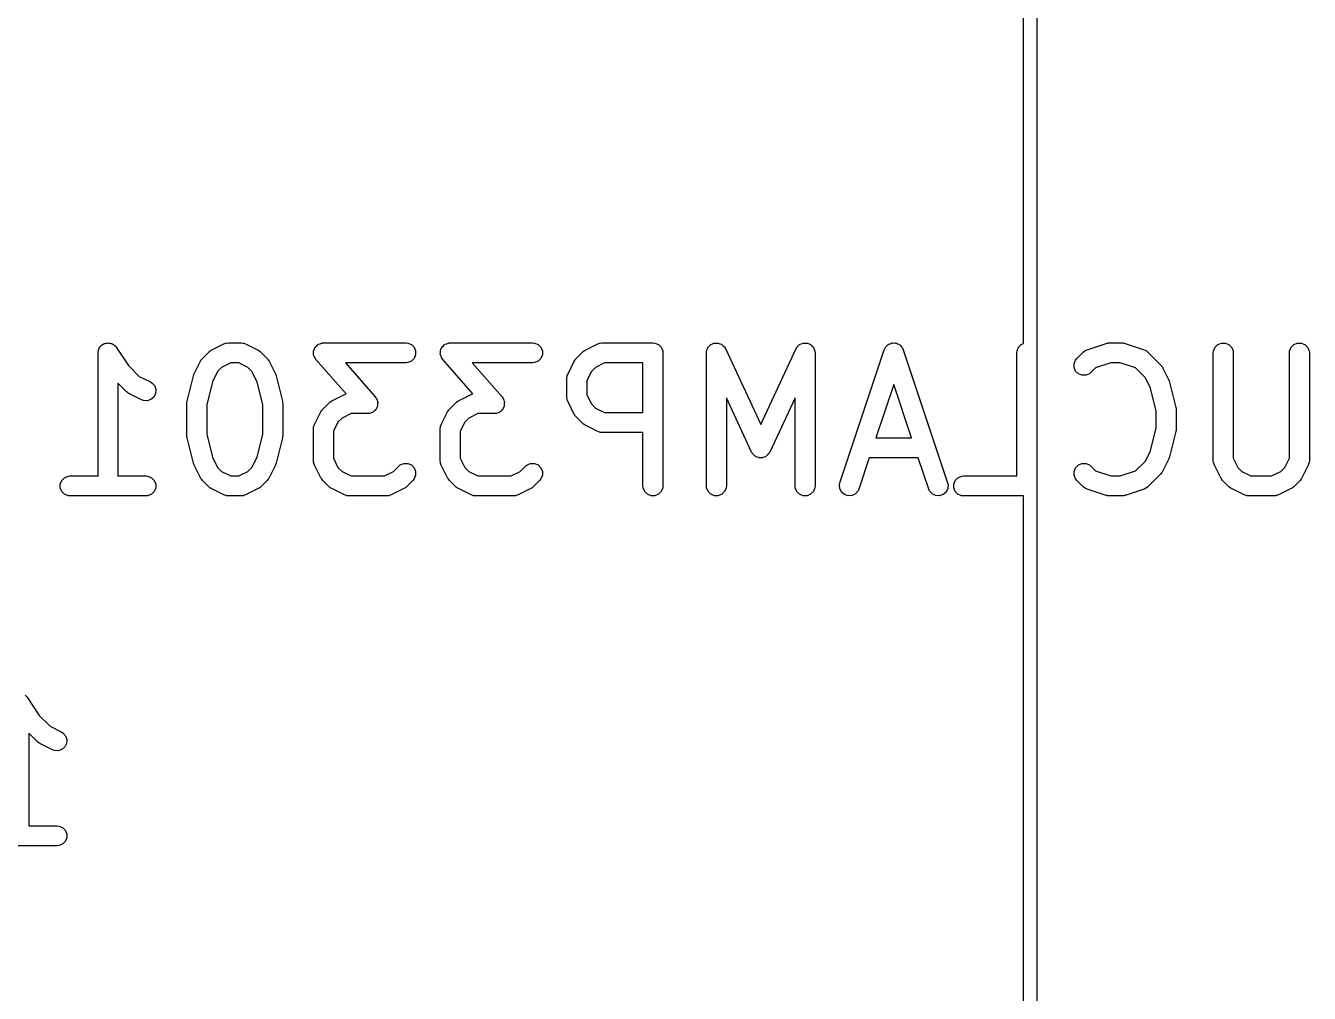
# Model space of a CAD drawing. Header units: inches. Extents: x -1.72 to 1.71, y -2.13 to 2.13.
# Drawn here: x -0.5255 to -0.1458, y 1.4302 to 1.7164 of the extents above; entities that cross this region are included whole.
import ezdxf

# ---------------------------------------------------------------- set-up
doc = ezdxf.new("R2010")
doc.units = ezdxf.units.IN
doc.header["$MEASUREMENT"] = 0
doc.layers.add('BLACK', color=250, linetype='CONTINUOUS')

msp = doc.modelspace()

# ---------------------------------------------------------------- linework, layer by layer
at = {"layer": 'BLACK', "linetype": 'CONTINUOUS'}
for p, q in [((-0.23031, 1.62238), (-0.23031, 1.99016)), ((-0.22638, 1.99213), (-0.22638, 1.61974)), ((-0.50341, 1.6215), (-0.50325, 1.62174)), ((-0.50325, 1.62174), (-0.50301, 1.6219)), ((-0.50301, 1.6219), (-0.5028, 1.62211)), ((-0.5028, 1.62211), (-0.50253, 1.62222)), ((-0.50253, 1.62222), (-0.50229, 1.62238)), ((-0.50229, 1.62238), (-0.50201, 1.62244)), ((-0.50201, 1.62244), (-0.50174, 1.62255)), ((-0.50174, 1.62255), (-0.50145, 1.62255)), ((-0.50145, 1.62255), (-0.50116, 1.62261)), ((-0.50116, 1.62261), (-0.50088, 1.62255)), ((-0.50088, 1.62255), (-0.50059, 1.62255)), ((-0.50059, 1.62255), (-0.50032, 1.62244)), ((-0.50032, 1.62244), (-0.50003, 1.62238)), ((-0.50003, 1.62238), (-0.49979, 1.62222)), ((-0.49979, 1.62222), (-0.49952, 1.62211)), ((-0.49952, 1.62211), (-0.49932, 1.6219)), ((-0.49932, 1.6219), (-0.49907, 1.62174)), ((-0.49907, 1.62174), (-0.49871, 1.6213)), ((-0.47061, 1.62042), (-0.46686, 1.62229)), ((-0.46686, 1.62229), (-0.46632, 1.6225)), ((-0.46632, 1.6225), (-0.46622, 1.62251)), ((-0.46622, 1.62251), (-0.46612, 1.62255)), ((-0.46612, 1.62255), (-0.46554, 1.62261)), ((-0.46554, 1.62261), (-0.46179, 1.62261)), ((-0.46179, 1.62261), (-0.46122, 1.62255)), ((-0.46122, 1.62255), (-0.46112, 1.62251)), ((-0.46112, 1.62251), (-0.46101, 1.6225)), ((-0.46101, 1.6225), (-0.46047, 1.62229)), ((-0.46047, 1.62229), (-0.45672, 1.62042)), ((-0.43976, 1.62145), (-0.4394, 1.62177)), ((-0.4394, 1.62177), (-0.43906, 1.62211)), ((-0.43906, 1.62211), (-0.43897, 1.62215)), ((-0.43897, 1.62215), (-0.43889, 1.62221)), ((-0.43889, 1.62221), (-0.43844, 1.62237)), ((-0.43844, 1.62237), (-0.438, 1.62255)), ((-0.438, 1.62255), (-0.43786, 1.62256)), ((-0.43786, 1.62256), (-0.4378, 1.62258)), ((-0.4378, 1.62258), (-0.43773, 1.62258)), ((-0.43773, 1.62258), (-0.43742, 1.62261)), ((-0.43742, 1.62261), (-0.41305, 1.62261)), ((-0.41305, 1.62261), (-0.41247, 1.62255)), ((-0.41247, 1.62255), (-0.41141, 1.62211)), ((-0.41141, 1.62211), (-0.41059, 1.62129)), ((-0.40227, 1.62145), (-0.4019, 1.62177)), ((-0.4019, 1.62177), (-0.40157, 1.62211)), ((-0.40157, 1.62211), (-0.40147, 1.62215)), ((-0.40147, 1.62215), (-0.4014, 1.62221)), ((-0.4014, 1.62221), (-0.40094, 1.62237)), ((-0.40094, 1.62237), (-0.4005, 1.62255)), ((-0.4005, 1.62255), (-0.40036, 1.62256)), ((-0.40036, 1.62256), (-0.40031, 1.62258)), ((-0.40031, 1.62258), (-0.40023, 1.62258)), ((-0.40023, 1.62258), (-0.39993, 1.62261)), ((-0.39993, 1.62261), (-0.37555, 1.62261)), ((-0.37555, 1.62261), (-0.37498, 1.62255)), ((-0.37498, 1.62255), (-0.37391, 1.62211)), ((-0.37391, 1.62211), (-0.3731, 1.62129)), ((-0.36, 1.62042), (-0.35625, 1.62229)), ((-0.35625, 1.62229), (-0.35571, 1.6225)), ((-0.35571, 1.6225), (-0.35561, 1.62251)), ((-0.35561, 1.62251), (-0.35551, 1.62255)), ((-0.35551, 1.62255), (-0.35493, 1.62261)), ((-0.35493, 1.62261), (-0.33993, 1.62261)), ((-0.33993, 1.62261), (-0.33936, 1.62255)), ((-0.33936, 1.62255), (-0.33829, 1.62211)), ((-0.33829, 1.62211), (-0.33748, 1.62129)), ((-0.32364, 1.62129), (-0.32328, 1.62166)), ((-0.32328, 1.62166), (-0.32293, 1.62203)), ((-0.32293, 1.62203), (-0.32287, 1.62206)), ((-0.32287, 1.62206), (-0.32283, 1.62211)), ((-0.32283, 1.62211), (-0.32235, 1.6223)), ((-0.32235, 1.6223), (-0.32189, 1.62252)), ((-0.32189, 1.62252), (-0.32182, 1.62252)), ((-0.32182, 1.62252), (-0.32176, 1.62255)), ((-0.32176, 1.62255), (-0.32125, 1.62255)), ((-0.32125, 1.62255), (-0.32074, 1.62257)), ((-0.32074, 1.62257), (-0.32068, 1.62255)), ((-0.32068, 1.62255), (-0.32061, 1.62255)), ((-0.32061, 1.62255), (-0.32014, 1.62235)), ((-0.32014, 1.62235), (-0.31965, 1.62218)), ((-0.31965, 1.62218), (-0.31961, 1.62213)), ((-0.31961, 1.62213), (-0.31954, 1.62211)), ((-0.31954, 1.62211), (-0.31918, 1.62175)), ((-0.31918, 1.62175), (-0.3188, 1.6214)), ((-0.29732, 1.6214), (-0.29694, 1.62175)), ((-0.29694, 1.62175), (-0.29658, 1.62211)), ((-0.29658, 1.62211), (-0.29652, 1.62213)), ((-0.29652, 1.62213), (-0.29647, 1.62218)), ((-0.29647, 1.62218), (-0.29599, 1.62235)), ((-0.29599, 1.62235), (-0.29551, 1.62255)), ((-0.29551, 1.62255), (-0.29545, 1.62255)), ((-0.29545, 1.62255), (-0.29539, 1.62257)), ((-0.29539, 1.62257), (-0.29487, 1.62255)), ((-0.29487, 1.62255), (-0.29436, 1.62255)), ((-0.29436, 1.62255), (-0.2943, 1.62252)), ((-0.2943, 1.62252), (-0.29424, 1.62252)), ((-0.29424, 1.62252), (-0.29377, 1.6223)), ((-0.29377, 1.6223), (-0.2933, 1.62211)), ((-0.2933, 1.62211), (-0.29325, 1.62206)), ((-0.29325, 1.62206), (-0.29319, 1.62203)), ((-0.29319, 1.62203), (-0.29285, 1.62166)), ((-0.29285, 1.62166), (-0.29248, 1.62129)), ((-0.27102, 1.62146), (-0.27074, 1.62171)), ((-0.27074, 1.62171), (-0.2705, 1.62199)), ((-0.2705, 1.62199), (-0.27031, 1.62208)), ((-0.27031, 1.62208), (-0.27015, 1.62222)), ((-0.27015, 1.62222), (-0.2698, 1.62234)), ((-0.2698, 1.62234), (-0.26947, 1.6225)), ((-0.26947, 1.6225), (-0.26926, 1.62252)), ((-0.26926, 1.62252), (-0.26906, 1.62258)), ((-0.26906, 1.62258), (-0.26869, 1.62256)), ((-0.26869, 1.62256), (-0.26832, 1.62258)), ((-0.26832, 1.62258), (-0.26812, 1.62252)), ((-0.26812, 1.62252), (-0.26791, 1.6225)), ((-0.26791, 1.6225), (-0.26758, 1.62234)), ((-0.26758, 1.62234), (-0.26723, 1.62222)), ((-0.26723, 1.62222), (-0.26707, 1.62208)), ((-0.26707, 1.62208), (-0.26688, 1.62199)), ((-0.26688, 1.62199), (-0.26664, 1.62171)), ((-0.26664, 1.62171), (-0.26636, 1.62146)), ((-0.23178, 1.62129), (-0.23096, 1.62211)), ((-0.23096, 1.62211), (-0.23031, 1.62238)), ((-0.21151, 1.62058), (-0.20588, 1.62245)), ((-0.20588, 1.62245), (-0.2056, 1.62252)), ((-0.2056, 1.62252), (-0.20553, 1.62255)), ((-0.20553, 1.62255), (-0.20542, 1.62256)), ((-0.20542, 1.62256), (-0.20532, 1.62258)), ((-0.20532, 1.62258), (-0.20524, 1.62258)), ((-0.20524, 1.62258), (-0.20495, 1.62261)), ((-0.20495, 1.62261), (-0.2012, 1.62261)), ((-0.2012, 1.62261), (-0.20091, 1.62258)), ((-0.20091, 1.62258), (-0.20083, 1.62258)), ((-0.20083, 1.62258), (-0.20073, 1.62256)), ((-0.20073, 1.62256), (-0.20062, 1.62255)), ((-0.20062, 1.62255), (-0.20055, 1.62252)), ((-0.20055, 1.62252), (-0.20027, 1.62245)), ((-0.20027, 1.62245), (-0.19464, 1.62058)), ((-0.17366, 1.62129), (-0.17284, 1.62211)), ((-0.17284, 1.62211), (-0.17178, 1.62255)), ((-0.17178, 1.62255), (-0.17063, 1.62255)), ((-0.17063, 1.62255), (-0.16956, 1.62211)), ((-0.16956, 1.62211), (-0.16875, 1.62129)), ((-0.15116, 1.62129), (-0.15035, 1.62211)), ((-0.15035, 1.62211), (-0.14928, 1.62255)), ((-0.14928, 1.62255), (-0.14813, 1.62255)), ((-0.14813, 1.62255), (-0.14707, 1.62211)), ((-0.14707, 1.62211), (-0.14625, 1.62129)), ((-0.50412, 1.61965), (-0.50412, 1.61966)), ((-0.50412, 1.61966), (-0.50411, 1.61966)), ((-0.50412, 1.58324), (-0.50412, 1.61965)), ((-0.50412, 1.61965), (-0.50412, 1.61965)), ((-0.50411, 1.61966), (-0.50406, 1.62023)), ((-0.50406, 1.62023), (-0.50395, 1.6205)), ((-0.50395, 1.6205), (-0.50389, 1.62079)), ((-0.50389, 1.62079), (-0.50373, 1.62103)), ((-0.50373, 1.62103), (-0.50362, 1.62129)), ((-0.50362, 1.62129), (-0.50341, 1.6215)), ((-0.49871, 1.6213), (-0.49871, 1.62129)), ((-0.49871, 1.62129), (-0.49871, 1.62129)), ((-0.49871, 1.62129), (-0.49871, 1.62129)), ((-0.49871, 1.62129), (-0.49512, 1.61591)), ((-0.47344, 1.61776), (-0.47325, 1.61799)), ((-0.47325, 1.61799), (-0.47138, 1.61987)), ((-0.47138, 1.61987), (-0.47115, 1.62005)), ((-0.47115, 1.62005), (-0.4711, 1.62011)), ((-0.4711, 1.62011), (-0.47101, 1.62017)), ((-0.47101, 1.62017), (-0.47093, 1.62023)), ((-0.47093, 1.62023), (-0.47086, 1.62026)), ((-0.47086, 1.62026), (-0.47061, 1.62042)), ((-0.45672, 1.62042), (-0.45647, 1.62026)), ((-0.45647, 1.62026), (-0.4564, 1.62023)), ((-0.4564, 1.62023), (-0.45632, 1.62017)), ((-0.45632, 1.62017), (-0.45623, 1.62011)), ((-0.45623, 1.62011), (-0.45618, 1.62005)), ((-0.45618, 1.62005), (-0.45596, 1.61987)), ((-0.45596, 1.61987), (-0.45408, 1.61799)), ((-0.45408, 1.61799), (-0.45389, 1.61776)), ((-0.44035, 1.61927), (-0.44032, 1.61975)), ((-0.44032, 1.61918), (-0.44035, 1.61927)), ((-0.44032, 1.62023), (-0.44028, 1.62032)), ((-0.44032, 1.61975), (-0.44032, 1.62023)), ((-0.44032, 1.61908), (-0.44032, 1.61918)), ((-0.44013, 1.61863), (-0.44032, 1.61908)), ((-0.44028, 1.62032), (-0.44027, 1.62042)), ((-0.44027, 1.62042), (-0.44006, 1.62085)), ((-0.43998, 1.61818), (-0.44013, 1.61863)), ((-0.44006, 1.62085), (-0.43988, 1.62129)), ((-0.4399, 1.61806), (-0.43998, 1.61818)), ((-0.43988, 1.61801), (-0.4399, 1.61806)), ((-0.43988, 1.62129), (-0.43981, 1.62136)), ((-0.43982, 1.61796), (-0.43988, 1.61801)), ((-0.43964, 1.61771), (-0.43982, 1.61796)), ((-0.43981, 1.62136), (-0.43976, 1.62145)), ((-0.41059, 1.61801), (-0.41141, 1.6172)), ((-0.41059, 1.62129), (-0.41015, 1.62023)), ((-0.41015, 1.61908), (-0.41059, 1.61801)), ((-0.41015, 1.62023), (-0.41015, 1.61908)), ((-0.40285, 1.61927), (-0.40282, 1.61975)), ((-0.40282, 1.61918), (-0.40285, 1.61927)), ((-0.40282, 1.62023), (-0.40278, 1.62032)), ((-0.40282, 1.61975), (-0.40282, 1.62023)), ((-0.40282, 1.61908), (-0.40282, 1.61918)), ((-0.40264, 1.61863), (-0.40282, 1.61908)), ((-0.40278, 1.62042), (-0.40256, 1.62085)), ((-0.40278, 1.62032), (-0.40278, 1.62042)), ((-0.40248, 1.61818), (-0.40264, 1.61863)), ((-0.40256, 1.62085), (-0.40238, 1.62129)), ((-0.4024, 1.61806), (-0.40248, 1.61818)), ((-0.40238, 1.61801), (-0.4024, 1.61806)), ((-0.40238, 1.62129), (-0.40231, 1.62136)), ((-0.40233, 1.61796), (-0.40238, 1.61801)), ((-0.40215, 1.61771), (-0.40233, 1.61796)), ((-0.40231, 1.62136), (-0.40227, 1.62145)), ((-0.3731, 1.61801), (-0.37391, 1.6172)), ((-0.3731, 1.62129), (-0.37266, 1.62023)), ((-0.37266, 1.61908), (-0.3731, 1.61801)), ((-0.37266, 1.62023), (-0.37266, 1.61908)), ((-0.36283, 1.61776), (-0.36264, 1.61799)), ((-0.36264, 1.61799), (-0.36077, 1.61987)), ((-0.36077, 1.61987), (-0.36054, 1.62005)), ((-0.36054, 1.62005), (-0.36049, 1.62011)), ((-0.36049, 1.62011), (-0.3604, 1.62017)), ((-0.3604, 1.62017), (-0.36032, 1.62023)), ((-0.36032, 1.62023), (-0.36025, 1.62026)), ((-0.36025, 1.62026), (-0.36, 1.62042)), ((-0.33748, 1.62129), (-0.33704, 1.62023)), ((-0.33704, 1.62023), (-0.33698, 1.61965)), ((-0.33698, 1.61965), (-0.33698, 1.58028)), ((-0.32414, 1.61965), (-0.3241, 1.62003)), ((-0.32414, 1.58028), (-0.32414, 1.61965)), ((-0.3241, 1.6201), (-0.32409, 1.62014)), ((-0.3241, 1.62003), (-0.3241, 1.6201)), ((-0.32409, 1.62014), (-0.32408, 1.62023)), ((-0.32408, 1.62023), (-0.32389, 1.6207)), ((-0.32389, 1.6207), (-0.32371, 1.62118)), ((-0.32371, 1.62118), (-0.32367, 1.62123)), ((-0.32367, 1.62123), (-0.32364, 1.62129)), ((-0.3188, 1.6214), (-0.31876, 1.62132)), ((-0.31876, 1.62132), (-0.31873, 1.62129)), ((-0.31873, 1.62129), (-0.3187, 1.62123)), ((-0.3187, 1.62123), (-0.31851, 1.6209)), ((-0.31851, 1.6209), (-0.30806, 1.59851)), ((-0.30806, 1.59851), (-0.29761, 1.6209)), ((-0.29761, 1.6209), (-0.29742, 1.62123)), ((-0.29742, 1.62123), (-0.29739, 1.62129)), ((-0.29739, 1.62129), (-0.29737, 1.62132)), ((-0.29737, 1.62132), (-0.29732, 1.6214)), ((-0.29248, 1.62129), (-0.29246, 1.62123)), ((-0.29246, 1.62123), (-0.29241, 1.62118)), ((-0.29241, 1.62118), (-0.29224, 1.6207)), ((-0.29224, 1.6207), (-0.29204, 1.62023)), ((-0.29204, 1.62023), (-0.29203, 1.62014)), ((-0.29203, 1.62014), (-0.29202, 1.6201)), ((-0.29202, 1.6201), (-0.29202, 1.62003)), ((-0.29202, 1.62003), (-0.29199, 1.61965)), ((-0.29199, 1.61965), (-0.29199, 1.58028)), ((-0.28462, 1.58122), (-0.27149, 1.62059)), ((-0.27149, 1.62059), (-0.27126, 1.62112)), ((-0.27126, 1.62112), (-0.27112, 1.62127)), ((-0.27112, 1.62127), (-0.27102, 1.62146)), ((-0.26636, 1.62146), (-0.26626, 1.62127)), ((-0.26626, 1.62127), (-0.26613, 1.62112)), ((-0.26613, 1.62112), (-0.26589, 1.62059)), ((-0.26589, 1.62059), (-0.25277, 1.58122)), ((-0.23227, 1.61965), (-0.23222, 1.62023)), ((-0.23227, 1.58324), (-0.23227, 1.61965)), ((-0.23222, 1.62023), (-0.23178, 1.62129)), ((-0.22638, 1.61974), (-0.22637, 1.61965)), ((-0.22637, 1.61965), (-0.22637, 1.58028)), ((-0.2149, 1.61754), (-0.21454, 1.61799)), ((-0.21454, 1.61799), (-0.21266, 1.61987)), ((-0.21266, 1.61987), (-0.21221, 1.62023)), ((-0.21221, 1.62023), (-0.21212, 1.62027)), ((-0.21212, 1.62027), (-0.21204, 1.62034)), ((-0.21204, 1.62034), (-0.21151, 1.62058)), ((-0.19464, 1.62058), (-0.19411, 1.62034)), ((-0.19411, 1.62034), (-0.19403, 1.62027)), ((-0.19403, 1.62027), (-0.19394, 1.62023)), ((-0.19394, 1.62023), (-0.19349, 1.61987)), ((-0.19349, 1.61987), (-0.18974, 1.61612)), ((-0.17416, 1.61965), (-0.1741, 1.62023)), ((-0.17416, 1.58778), (-0.17416, 1.61965)), ((-0.1741, 1.62023), (-0.17366, 1.62129)), ((-0.16875, 1.62129), (-0.16831, 1.62023)), ((-0.16831, 1.62023), (-0.16825, 1.61965)), ((-0.16825, 1.61965), (-0.16825, 1.58848)), ((-0.15166, 1.61965), (-0.1516, 1.62023)), ((-0.15166, 1.58848), (-0.15166, 1.61965)), ((-0.1516, 1.62023), (-0.15116, 1.62129)), ((-0.14625, 1.62129), (-0.14581, 1.62023)), ((-0.14581, 1.62023), (-0.14575, 1.61965)), ((-0.14575, 1.61965), (-0.14575, 1.58778)), ((-0.49512, 1.61591), (-0.49191, 1.61271)), ((-0.47568, 1.61347), (-0.47381, 1.61722)), ((-0.47381, 1.61722), (-0.47365, 1.61747)), ((-0.47365, 1.61747), (-0.47362, 1.61754)), ((-0.47362, 1.61754), (-0.47356, 1.61762)), ((-0.47356, 1.61762), (-0.4735, 1.61771)), ((-0.4735, 1.61771), (-0.47344, 1.61776)), ((-0.46874, 1.61415), (-0.47026, 1.61112)), ((-0.46754, 1.61535), (-0.46874, 1.61415)), ((-0.46485, 1.6167), (-0.46754, 1.61535)), ((-0.46249, 1.6167), (-0.46485, 1.6167)), ((-0.45979, 1.61535), (-0.46249, 1.6167)), ((-0.4586, 1.61415), (-0.45979, 1.61535)), ((-0.45708, 1.61112), (-0.4586, 1.61415)), ((-0.45389, 1.61776), (-0.45384, 1.61771)), ((-0.45384, 1.61771), (-0.45378, 1.61762)), ((-0.45378, 1.61762), (-0.45371, 1.61754)), ((-0.45371, 1.61754), (-0.45368, 1.61747)), ((-0.45368, 1.61747), (-0.45353, 1.61722)), ((-0.45353, 1.61722), (-0.45165, 1.61347)), ((-0.43071, 1.6075), (-0.43964, 1.61771)), ((-0.41305, 1.6167), (-0.43091, 1.6167)), ((-0.43091, 1.6167), (-0.42208, 1.6066)), ((-0.41247, 1.61676), (-0.41305, 1.6167)), ((-0.41141, 1.6172), (-0.41247, 1.61676)), ((-0.39321, 1.6075), (-0.40215, 1.61771)), ((-0.37555, 1.6167), (-0.39342, 1.6167)), ((-0.39342, 1.6167), (-0.38458, 1.6066)), ((-0.37498, 1.61676), (-0.37555, 1.6167)), ((-0.37391, 1.6172), (-0.37498, 1.61676)), ((-0.36507, 1.61347), (-0.3632, 1.61722)), ((-0.3632, 1.61722), (-0.36304, 1.61747)), ((-0.36304, 1.61747), (-0.36301, 1.61754)), ((-0.36301, 1.61754), (-0.36294, 1.61762)), ((-0.36294, 1.61762), (-0.36289, 1.61771)), ((-0.36289, 1.61771), (-0.36283, 1.61776)), ((-0.35813, 1.61415), (-0.35948, 1.61146)), ((-0.35693, 1.61535), (-0.35813, 1.61415)), ((-0.35423, 1.6167), (-0.35693, 1.61535)), ((-0.34289, 1.6167), (-0.35423, 1.6167)), ((-0.34289, 1.60198), (-0.34289, 1.6167)), ((-0.21534, 1.61648), (-0.2149, 1.61754)), ((-0.21534, 1.61533), (-0.21534, 1.61648)), ((-0.2149, 1.61426), (-0.21534, 1.61533)), ((-0.21409, 1.61345), (-0.2149, 1.61426)), ((-0.20898, 1.6152), (-0.21036, 1.61382)), ((-0.20447, 1.6167), (-0.20898, 1.6152)), ((-0.20168, 1.6167), (-0.20447, 1.6167)), ((-0.19717, 1.6152), (-0.20168, 1.6167)), ((-0.19425, 1.61228), (-0.19717, 1.6152)), ((-0.18974, 1.61612), (-0.18955, 1.61589)), ((-0.18955, 1.61589), (-0.18949, 1.61584)), ((-0.18949, 1.61584), (-0.18944, 1.61575)), ((-0.18944, 1.61575), (-0.18937, 1.61567)), ((-0.18937, 1.61567), (-0.18934, 1.6156)), ((-0.18934, 1.6156), (-0.18919, 1.61535)), ((-0.18919, 1.61535), (-0.18731, 1.6116)), ((-0.49575, 1.60819), (-0.49821, 1.61065)), ((-0.49821, 1.61065), (-0.49821, 1.58324)), ((-0.49191, 1.61271), (-0.48859, 1.61105)), ((-0.48859, 1.61105), (-0.4881, 1.61074)), ((-0.4881, 1.61074), (-0.48735, 1.60987)), ((-0.47778, 1.60537), (-0.47591, 1.61287)), ((-0.47591, 1.61287), (-0.47589, 1.61291)), ((-0.47589, 1.61293), (-0.4758, 1.61317)), ((-0.47589, 1.61291), (-0.47589, 1.61293)), ((-0.4758, 1.61317), (-0.47571, 1.61342)), ((-0.47571, 1.61342), (-0.4757, 1.61343)), ((-0.4757, 1.61343), (-0.47568, 1.61347)), ((-0.47026, 1.61112), (-0.47196, 1.60429)), ((-0.45537, 1.60429), (-0.45708, 1.61112)), ((-0.45165, 1.61347), (-0.45164, 1.61343)), ((-0.45164, 1.61343), (-0.45162, 1.61342)), ((-0.45162, 1.61342), (-0.45154, 1.61317)), ((-0.45154, 1.61317), (-0.45145, 1.61293)), ((-0.45145, 1.61293), (-0.45144, 1.61291)), ((-0.45144, 1.61291), (-0.45143, 1.61287)), ((-0.45143, 1.61287), (-0.44955, 1.60537)), ((-0.36538, 1.61215), (-0.36533, 1.61273)), ((-0.36538, 1.60653), (-0.36538, 1.61215)), ((-0.36533, 1.61273), (-0.36529, 1.61283)), ((-0.36529, 1.61283), (-0.36528, 1.61293)), ((-0.36528, 1.61293), (-0.36507, 1.61347)), ((-0.35948, 1.61146), (-0.35948, 1.60723)), ((-0.26869, 1.61032), (-0.27397, 1.59448)), ((-0.26341, 1.59448), (-0.26869, 1.61032)), ((-0.21302, 1.61301), (-0.21409, 1.61345)), ((-0.21187, 1.61301), (-0.21302, 1.61301)), ((-0.21081, 1.61345), (-0.21187, 1.61301)), ((-0.21036, 1.61382), (-0.21081, 1.61345)), ((-0.19274, 1.60925), (-0.19425, 1.61228)), ((-0.18731, 1.6116), (-0.18729, 1.61156)), ((-0.18729, 1.61156), (-0.18728, 1.61154)), ((-0.18728, 1.61154), (-0.1872, 1.6113)), ((-0.1872, 1.6113), (-0.1871, 1.61106)), ((-0.1871, 1.61106), (-0.1871, 1.61104)), ((-0.1871, 1.61104), (-0.18709, 1.611)), ((-0.18709, 1.611), (-0.18521, 1.6035)), ((-0.49553, 1.60801), (-0.49575, 1.60819)), ((-0.49547, 1.60795), (-0.49553, 1.60801)), ((-0.49539, 1.60789), (-0.49547, 1.60795)), ((-0.4953, 1.60782), (-0.49539, 1.60789)), ((-0.49523, 1.60779), (-0.4953, 1.60782)), ((-0.49498, 1.60764), (-0.49523, 1.60779)), ((-0.49123, 1.60576), (-0.49498, 1.60764)), ((-0.48758, 1.60659), (-0.48845, 1.60584)), ((-0.48707, 1.60762), (-0.48758, 1.60659)), ((-0.48735, 1.60987), (-0.48698, 1.60877)), ((-0.48698, 1.60877), (-0.48707, 1.60762)), ((-0.43499, 1.60542), (-0.43124, 1.6073)), ((-0.43124, 1.6073), (-0.43071, 1.6075)), ((-0.42208, 1.6066), (-0.4219, 1.60635)), ((-0.3975, 1.60542), (-0.39375, 1.6073)), ((-0.39375, 1.6073), (-0.39321, 1.6075)), ((-0.38458, 1.6066), (-0.3844, 1.60635)), ((-0.36533, 1.60595), (-0.36538, 1.60653)), ((-0.35948, 1.60723), (-0.35813, 1.60453)), ((-0.19103, 1.60242), (-0.19274, 1.60925)), ((-0.49069, 1.60556), (-0.49123, 1.60576)), ((-0.48954, 1.60547), (-0.49069, 1.60556)), ((-0.48845, 1.60584), (-0.48954, 1.60547)), ((-0.47787, 1.6048), (-0.47783, 1.60501)), ((-0.47786, 1.60476), (-0.47787, 1.6048)), ((-0.47787, 1.60465), (-0.47786, 1.60476)), ((-0.47787, 1.59528), (-0.47787, 1.60465)), ((-0.47783, 1.60501), (-0.47781, 1.60523)), ((-0.47781, 1.60523), (-0.4778, 1.60527)), ((-0.4778, 1.60527), (-0.47778, 1.60537)), ((-0.47196, 1.60429), (-0.47196, 1.59564)), ((-0.45537, 1.59564), (-0.45537, 1.60429)), ((-0.44955, 1.60537), (-0.44954, 1.60527)), ((-0.44954, 1.60527), (-0.44952, 1.60523)), ((-0.44952, 1.60523), (-0.4495, 1.60501)), ((-0.4495, 1.60501), (-0.44947, 1.6048)), ((-0.44947, 1.6048), (-0.44948, 1.60476)), ((-0.44948, 1.60476), (-0.44947, 1.60465)), ((-0.44947, 1.60465), (-0.44947, 1.59528)), ((-0.438, 1.60255), (-0.43793, 1.60263)), ((-0.43793, 1.60263), (-0.43788, 1.60272)), ((-0.43788, 1.60272), (-0.43782, 1.60277)), ((-0.43782, 1.60277), (-0.43763, 1.60299)), ((-0.43763, 1.60299), (-0.43576, 1.60487)), ((-0.43576, 1.60487), (-0.43553, 1.60505)), ((-0.43553, 1.60505), (-0.43548, 1.60511)), ((-0.43548, 1.60511), (-0.43539, 1.60517)), ((-0.43539, 1.60517), (-0.43531, 1.60524)), ((-0.43531, 1.60524), (-0.43524, 1.60526)), ((-0.43524, 1.60526), (-0.43499, 1.60542)), ((-0.42196, 1.60285), (-0.42232, 1.60254)), ((-0.42191, 1.60294), (-0.42196, 1.60285)), ((-0.42184, 1.60301), (-0.42191, 1.60294)), ((-0.4219, 1.60635), (-0.42184, 1.6063)), ((-0.42184, 1.6063), (-0.42182, 1.60624)), ((-0.42166, 1.60346), (-0.42184, 1.60301)), ((-0.42182, 1.60624), (-0.42174, 1.60613)), ((-0.42174, 1.60613), (-0.42158, 1.60567)), ((-0.42145, 1.60389), (-0.42166, 1.60346)), ((-0.42158, 1.60567), (-0.4214, 1.60523)), ((-0.42144, 1.60399), (-0.42145, 1.60389)), ((-0.4214, 1.60408), (-0.42144, 1.60399)), ((-0.4214, 1.60523), (-0.4214, 1.60513)), ((-0.4214, 1.60513), (-0.42137, 1.60504)), ((-0.42137, 1.60504), (-0.4214, 1.60456)), ((-0.4214, 1.60456), (-0.4214, 1.60408)), ((-0.40051, 1.60255), (-0.40044, 1.60263)), ((-0.40044, 1.60263), (-0.40038, 1.60272)), ((-0.40038, 1.60272), (-0.40032, 1.60277)), ((-0.40032, 1.60277), (-0.40014, 1.60299)), ((-0.40014, 1.60299), (-0.39826, 1.60487)), ((-0.39826, 1.60487), (-0.39804, 1.60505)), ((-0.39804, 1.60505), (-0.39799, 1.60511)), ((-0.39799, 1.60511), (-0.3979, 1.60517)), ((-0.3979, 1.60517), (-0.39782, 1.60524)), ((-0.39782, 1.60524), (-0.39774, 1.60526)), ((-0.39774, 1.60526), (-0.3975, 1.60542)), ((-0.38446, 1.60285), (-0.38482, 1.60254)), ((-0.38442, 1.60294), (-0.38446, 1.60285)), ((-0.38435, 1.60301), (-0.38442, 1.60294)), ((-0.3844, 1.60635), (-0.38435, 1.6063)), ((-0.38435, 1.6063), (-0.38433, 1.60624)), ((-0.38416, 1.60346), (-0.38435, 1.60301)), ((-0.38433, 1.60624), (-0.38424, 1.60613)), ((-0.38424, 1.60613), (-0.38409, 1.60567)), ((-0.38395, 1.60389), (-0.38416, 1.60346)), ((-0.38409, 1.60567), (-0.38391, 1.60523)), ((-0.38394, 1.60399), (-0.38395, 1.60389)), ((-0.38391, 1.60408), (-0.38394, 1.60399)), ((-0.38391, 1.60523), (-0.38391, 1.60513)), ((-0.38391, 1.60513), (-0.38387, 1.60504)), ((-0.38387, 1.60504), (-0.38391, 1.60456)), ((-0.38391, 1.60456), (-0.38391, 1.60408)), ((-0.36529, 1.60586), (-0.36533, 1.60595)), ((-0.36528, 1.60575), (-0.36529, 1.60586)), ((-0.36507, 1.60521), (-0.36528, 1.60575)), ((-0.3632, 1.60146), (-0.36507, 1.60521)), ((-0.35813, 1.60453), (-0.35693, 1.60333)), ((-0.35693, 1.60333), (-0.35423, 1.60198)), ((-0.31074, 1.59028), (-0.31823, 1.60634)), ((-0.31823, 1.60634), (-0.31823, 1.58028)), ((-0.29789, 1.60634), (-0.30539, 1.59028)), ((-0.29789, 1.58028), (-0.29789, 1.60634)), ((-0.18521, 1.6035), (-0.1852, 1.6034)), ((-0.1852, 1.6034), (-0.18518, 1.60336)), ((-0.18518, 1.60336), (-0.18516, 1.60314)), ((-0.18516, 1.60314), (-0.18513, 1.60292)), ((-0.18513, 1.60292), (-0.18513, 1.60288)), ((-0.18513, 1.60288), (-0.18512, 1.60278)), ((-0.18512, 1.60278), (-0.18512, 1.59716)), ((-0.44006, 1.59848), (-0.43819, 1.60223)), ((-0.43819, 1.60223), (-0.43803, 1.60247)), ((-0.43803, 1.60247), (-0.438, 1.60255)), ((-0.43312, 1.59916), (-0.43447, 1.59646)), ((-0.43192, 1.60035), (-0.43312, 1.59916)), ((-0.42922, 1.6017), (-0.43192, 1.60035)), ((-0.4243, 1.6017), (-0.42922, 1.6017)), ((-0.42399, 1.60173), (-0.4243, 1.6017)), ((-0.42392, 1.60173), (-0.42399, 1.60173)), ((-0.42386, 1.60174), (-0.42392, 1.60173)), ((-0.42372, 1.60176), (-0.42386, 1.60174)), ((-0.42328, 1.60194), (-0.42372, 1.60176)), ((-0.42282, 1.6021), (-0.42328, 1.60194)), ((-0.42275, 1.60216), (-0.42282, 1.6021)), ((-0.42266, 1.6022), (-0.42275, 1.60216)), ((-0.42232, 1.60254), (-0.42266, 1.6022)), ((-0.40257, 1.59848), (-0.40069, 1.60223)), ((-0.40069, 1.60223), (-0.40054, 1.60247)), ((-0.40054, 1.60247), (-0.40051, 1.60255)), ((-0.39562, 1.59916), (-0.39697, 1.59646)), ((-0.39443, 1.60035), (-0.39562, 1.59916)), ((-0.39173, 1.6017), (-0.39443, 1.60035)), ((-0.3868, 1.6017), (-0.39173, 1.6017)), ((-0.3865, 1.60173), (-0.3868, 1.6017)), ((-0.38642, 1.60173), (-0.3865, 1.60173)), ((-0.38637, 1.60174), (-0.38642, 1.60173)), ((-0.38623, 1.60176), (-0.38637, 1.60174)), ((-0.38578, 1.60194), (-0.38623, 1.60176)), ((-0.38533, 1.6021), (-0.38578, 1.60194)), ((-0.38525, 1.60216), (-0.38533, 1.6021)), ((-0.38516, 1.6022), (-0.38525, 1.60216)), ((-0.38482, 1.60254), (-0.38516, 1.6022)), ((-0.36304, 1.60121), (-0.3632, 1.60146)), ((-0.36301, 1.60114), (-0.36304, 1.60121)), ((-0.36294, 1.60106), (-0.36301, 1.60114)), ((-0.36289, 1.60097), (-0.36294, 1.60106)), ((-0.36283, 1.60092), (-0.36289, 1.60097)), ((-0.36264, 1.60069), (-0.36283, 1.60092)), ((-0.36077, 1.59882), (-0.36264, 1.60069)), ((-0.36054, 1.59863), (-0.36077, 1.59882)), ((-0.35423, 1.60198), (-0.34289, 1.60198)), ((-0.19103, 1.59752), (-0.19103, 1.60242)), ((-0.47786, 1.59518), (-0.47787, 1.59528)), ((-0.47787, 1.59514), (-0.47786, 1.59518)), ((-0.47783, 1.59492), (-0.47787, 1.59514)), ((-0.47196, 1.59564), (-0.47026, 1.58881)), ((-0.45708, 1.58881), (-0.45537, 1.59564)), ((-0.44947, 1.59514), (-0.4495, 1.59492)), ((-0.44947, 1.59528), (-0.44948, 1.59518)), ((-0.44948, 1.59518), (-0.44947, 1.59514)), ((-0.44037, 1.59716), (-0.44032, 1.59773)), ((-0.44037, 1.58778), (-0.44037, 1.59716)), ((-0.44032, 1.59773), (-0.44028, 1.59783)), ((-0.44028, 1.59783), (-0.44027, 1.59794)), ((-0.44027, 1.59794), (-0.44006, 1.59848)), ((-0.43447, 1.59646), (-0.43447, 1.58848)), ((-0.40288, 1.59716), (-0.40282, 1.59773)), ((-0.40288, 1.58778), (-0.40288, 1.59716)), ((-0.40282, 1.59773), (-0.40278, 1.59783)), ((-0.40278, 1.59783), (-0.40277, 1.59794)), ((-0.40277, 1.59794), (-0.40257, 1.59848)), ((-0.39697, 1.59646), (-0.39697, 1.58848)), ((-0.36049, 1.59857), (-0.36054, 1.59863)), ((-0.3604, 1.59852), (-0.36049, 1.59857)), ((-0.36032, 1.59845), (-0.3604, 1.59852)), ((-0.36025, 1.59842), (-0.36032, 1.59845)), ((-0.36, 1.59826), (-0.36025, 1.59842)), ((-0.35625, 1.59639), (-0.36, 1.59826)), ((-0.35571, 1.59618), (-0.35625, 1.59639)), ((-0.35561, 1.59617), (-0.35571, 1.59618)), ((-0.35551, 1.59613), (-0.35561, 1.59617)), ((-0.35493, 1.59608), (-0.35551, 1.59613)), ((-0.34289, 1.59608), (-0.35493, 1.59608)), ((-0.34289, 1.58028), (-0.34289, 1.59608)), ((-0.19274, 1.59069), (-0.19103, 1.59752)), ((-0.18521, 1.59644), (-0.18709, 1.58894)), ((-0.1852, 1.59654), (-0.18521, 1.59644)), ((-0.18518, 1.59658), (-0.1852, 1.59654)), ((-0.18516, 1.5968), (-0.18518, 1.59658)), ((-0.18513, 1.59701), (-0.18516, 1.5968)), ((-0.18512, 1.59716), (-0.18513, 1.59706)), ((-0.18513, 1.59706), (-0.18513, 1.59701)), ((-0.47781, 1.5947), (-0.47783, 1.59492)), ((-0.4778, 1.59466), (-0.47781, 1.5947)), ((-0.47778, 1.59456), (-0.4778, 1.59466)), ((-0.47591, 1.58707), (-0.47778, 1.59456)), ((-0.44955, 1.59456), (-0.45143, 1.58707)), ((-0.44954, 1.59466), (-0.44955, 1.59456)), ((-0.44952, 1.5947), (-0.44954, 1.59466)), ((-0.4495, 1.59492), (-0.44952, 1.5947)), ((-0.27397, 1.59448), (-0.26341, 1.59448)), ((-0.47026, 1.58881), (-0.46874, 1.58578)), ((-0.4586, 1.58578), (-0.45708, 1.58881)), ((-0.44032, 1.58721), (-0.44037, 1.58778)), ((-0.43447, 1.58848), (-0.43312, 1.58578)), ((-0.40282, 1.58721), (-0.40288, 1.58778)), ((-0.39697, 1.58848), (-0.39562, 1.58578)), ((-0.31061, 1.59007), (-0.31074, 1.59028)), ((-0.31059, 1.59), (-0.31061, 1.59007)), ((-0.31054, 1.58995), (-0.31059, 1.59)), ((-0.31044, 1.58978), (-0.31054, 1.58995)), ((-0.31011, 1.58948), (-0.31044, 1.58978)), ((-0.30981, 1.58915), (-0.31011, 1.58948)), ((-0.30969, 1.5891), (-0.30981, 1.58915)), ((-0.30959, 1.58901), (-0.30969, 1.5891)), ((-0.30917, 1.58885), (-0.30959, 1.58901)), ((-0.30876, 1.58866), (-0.30917, 1.58885)), ((-0.30863, 1.58866), (-0.30876, 1.58866)), ((-0.30851, 1.58861), (-0.30863, 1.58866)), ((-0.30806, 1.58863), (-0.30851, 1.58861)), ((-0.30761, 1.58861), (-0.30806, 1.58863)), ((-0.30749, 1.58866), (-0.30761, 1.58861)), ((-0.30736, 1.58866), (-0.30749, 1.58866)), ((-0.30695, 1.58885), (-0.30736, 1.58866)), ((-0.30653, 1.58901), (-0.30695, 1.58885)), ((-0.30643, 1.5891), (-0.30653, 1.58901)), ((-0.30632, 1.58915), (-0.30643, 1.5891)), ((-0.30601, 1.58948), (-0.30632, 1.58915)), ((-0.30568, 1.58978), (-0.30601, 1.58948)), ((-0.30558, 1.58995), (-0.30568, 1.58978)), ((-0.30554, 1.59), (-0.30558, 1.58995)), ((-0.30551, 1.59007), (-0.30554, 1.59)), ((-0.30539, 1.59028), (-0.30551, 1.59007)), ((-0.27594, 1.58858), (-0.27901, 1.57935)), ((-0.26145, 1.58858), (-0.27594, 1.58858)), ((-0.25837, 1.57935), (-0.26145, 1.58858)), ((-0.19717, 1.58474), (-0.19425, 1.58766)), ((-0.19425, 1.58766), (-0.19274, 1.59069)), ((-0.18731, 1.58834), (-0.18919, 1.58459)), ((-0.18729, 1.58838), (-0.18731, 1.58834)), ((-0.18728, 1.5884), (-0.18729, 1.58838)), ((-0.1872, 1.58864), (-0.18728, 1.5884)), ((-0.1871, 1.58888), (-0.1872, 1.58864)), ((-0.18709, 1.58894), (-0.1871, 1.5889)), ((-0.1871, 1.5889), (-0.1871, 1.58888)), ((-0.1741, 1.58721), (-0.17416, 1.58778)), ((-0.16825, 1.58848), (-0.1669, 1.58578)), ((-0.15301, 1.58578), (-0.15166, 1.58848)), ((-0.14575, 1.58778), (-0.14581, 1.58721)), ((-0.47589, 1.58702), (-0.47591, 1.58707)), ((-0.47589, 1.587), (-0.47589, 1.58702)), ((-0.4758, 1.58676), (-0.47589, 1.587)), ((-0.47571, 1.58652), (-0.4758, 1.58676)), ((-0.4757, 1.5865), (-0.47571, 1.58652)), ((-0.47568, 1.58646), (-0.4757, 1.5865)), ((-0.47381, 1.58271), (-0.47568, 1.58646)), ((-0.46874, 1.58578), (-0.46754, 1.58458)), ((-0.46754, 1.58458), (-0.46485, 1.58324)), ((-0.46249, 1.58324), (-0.45979, 1.58458)), ((-0.45979, 1.58458), (-0.4586, 1.58578)), ((-0.45165, 1.58646), (-0.45353, 1.58271)), ((-0.45164, 1.5865), (-0.45165, 1.58646)), ((-0.45162, 1.58652), (-0.45164, 1.5865)), ((-0.45154, 1.58676), (-0.45162, 1.58652)), ((-0.45145, 1.587), (-0.45154, 1.58676)), ((-0.45144, 1.58702), (-0.45145, 1.587)), ((-0.45143, 1.58707), (-0.45144, 1.58702)), ((-0.44028, 1.58711), (-0.44032, 1.58721)), ((-0.44027, 1.587), (-0.44028, 1.58711)), ((-0.44006, 1.58646), (-0.44027, 1.587)), ((-0.43819, 1.58271), (-0.44006, 1.58646)), ((-0.43312, 1.58578), (-0.43192, 1.58458)), ((-0.43192, 1.58458), (-0.42922, 1.58324)), ((-0.41937, 1.58324), (-0.41667, 1.58458)), ((-0.41667, 1.58458), (-0.41514, 1.58612)), ((-0.41514, 1.58612), (-0.41469, 1.58649)), ((-0.41469, 1.58649), (-0.41362, 1.58693)), ((-0.41362, 1.58693), (-0.41247, 1.58693)), ((-0.41247, 1.58693), (-0.41141, 1.58649)), ((-0.41141, 1.58649), (-0.41059, 1.58567)), ((-0.41059, 1.58567), (-0.41015, 1.58461)), ((-0.41015, 1.58461), (-0.41015, 1.58346)), ((-0.40278, 1.58711), (-0.40282, 1.58721)), ((-0.40277, 1.587), (-0.40278, 1.58711)), ((-0.40257, 1.58646), (-0.40277, 1.587)), ((-0.40069, 1.58271), (-0.40257, 1.58646)), ((-0.39562, 1.58578), (-0.39443, 1.58458)), ((-0.39443, 1.58458), (-0.39173, 1.58324)), ((-0.38187, 1.58324), (-0.37918, 1.58458)), ((-0.37918, 1.58458), (-0.37764, 1.58612)), ((-0.37764, 1.58612), (-0.37719, 1.58649)), ((-0.37719, 1.58649), (-0.37613, 1.58693)), ((-0.37613, 1.58693), (-0.37498, 1.58693)), ((-0.37498, 1.58693), (-0.37391, 1.58649)), ((-0.37391, 1.58649), (-0.3731, 1.58567)), ((-0.3731, 1.58567), (-0.37266, 1.58461)), ((-0.37266, 1.58461), (-0.37266, 1.58346)), ((-0.21534, 1.58461), (-0.2149, 1.58567)), ((-0.21534, 1.58346), (-0.21534, 1.58461)), ((-0.2149, 1.58567), (-0.21409, 1.58649)), ((-0.21409, 1.58649), (-0.21302, 1.58693)), ((-0.21302, 1.58693), (-0.21187, 1.58693)), ((-0.21187, 1.58693), (-0.21081, 1.58649)), ((-0.21081, 1.58649), (-0.21036, 1.58612)), ((-0.21036, 1.58612), (-0.20898, 1.58474)), ((-0.20898, 1.58474), (-0.20447, 1.58324)), ((-0.20168, 1.58324), (-0.19717, 1.58474)), ((-0.18974, 1.58382), (-0.19349, 1.58007)), ((-0.18955, 1.58405), (-0.18974, 1.58382)), ((-0.18949, 1.5841), (-0.18955, 1.58405)), ((-0.18944, 1.58419), (-0.18949, 1.5841)), ((-0.18937, 1.58427), (-0.18944, 1.58419)), ((-0.18934, 1.58434), (-0.18937, 1.58427)), ((-0.18919, 1.58459), (-0.18934, 1.58434)), ((-0.17406, 1.58711), (-0.1741, 1.58721)), ((-0.17405, 1.587), (-0.17406, 1.58711)), ((-0.17384, 1.58646), (-0.17405, 1.587)), ((-0.17197, 1.58271), (-0.17384, 1.58646)), ((-0.1669, 1.58578), (-0.16571, 1.58458)), ((-0.16571, 1.58458), (-0.16301, 1.58324)), ((-0.1569, 1.58324), (-0.15421, 1.58458)), ((-0.15421, 1.58458), (-0.15301, 1.58578)), ((-0.14607, 1.58646), (-0.14794, 1.58271)), ((-0.14586, 1.587), (-0.14607, 1.58646)), ((-0.14585, 1.58711), (-0.14586, 1.587)), ((-0.14581, 1.58721), (-0.14585, 1.58711)), ((-0.51531, 1.58086), (-0.51487, 1.58192)), ((-0.51531, 1.57971), (-0.51531, 1.58086)), ((-0.51487, 1.58192), (-0.51405, 1.58274)), ((-0.51405, 1.58274), (-0.51299, 1.58318)), ((-0.51299, 1.58318), (-0.51241, 1.58324)), ((-0.51241, 1.58324), (-0.50412, 1.58324)), ((-0.49821, 1.58324), (-0.48991, 1.58324)), ((-0.48991, 1.58324), (-0.48934, 1.58318)), ((-0.48934, 1.58318), (-0.48827, 1.58274)), ((-0.48827, 1.58274), (-0.48746, 1.58192)), ((-0.48746, 1.58192), (-0.48702, 1.58086)), ((-0.48702, 1.58086), (-0.48702, 1.57971)), ((-0.47365, 1.58246), (-0.47381, 1.58271)), ((-0.47362, 1.58239), (-0.47365, 1.58246)), ((-0.47356, 1.58231), (-0.47362, 1.58239)), ((-0.4735, 1.58222), (-0.47356, 1.58231)), ((-0.47344, 1.58217), (-0.4735, 1.58222)), ((-0.47325, 1.58194), (-0.47344, 1.58217)), ((-0.47138, 1.58007), (-0.47325, 1.58194)), ((-0.47115, 1.57988), (-0.47138, 1.58007)), ((-0.4711, 1.57982), (-0.47115, 1.57988)), ((-0.47101, 1.57977), (-0.4711, 1.57982)), ((-0.46485, 1.58324), (-0.46249, 1.58324)), ((-0.45623, 1.57982), (-0.45632, 1.57977)), ((-0.45618, 1.57988), (-0.45623, 1.57982)), ((-0.45596, 1.58007), (-0.45618, 1.57988)), ((-0.45408, 1.58194), (-0.45596, 1.58007)), ((-0.45389, 1.58217), (-0.45408, 1.58194)), ((-0.45384, 1.58222), (-0.45389, 1.58217)), ((-0.45378, 1.58231), (-0.45384, 1.58222)), ((-0.45371, 1.58239), (-0.45378, 1.58231)), ((-0.45368, 1.58246), (-0.45371, 1.58239)), ((-0.45353, 1.58271), (-0.45368, 1.58246)), ((-0.43803, 1.58246), (-0.43819, 1.58271)), ((-0.438, 1.58239), (-0.43803, 1.58246)), ((-0.43793, 1.58231), (-0.438, 1.58239)), ((-0.43788, 1.58222), (-0.43793, 1.58231)), ((-0.43782, 1.58217), (-0.43788, 1.58222)), ((-0.43763, 1.58194), (-0.43782, 1.58217)), ((-0.43576, 1.58007), (-0.43763, 1.58194)), ((-0.43553, 1.57988), (-0.43576, 1.58007)), ((-0.43548, 1.57982), (-0.43553, 1.57988)), ((-0.43539, 1.57977), (-0.43548, 1.57982)), ((-0.42922, 1.58324), (-0.41937, 1.58324)), ((-0.41311, 1.57982), (-0.4132, 1.57977)), ((-0.41306, 1.57988), (-0.41311, 1.57982)), ((-0.41284, 1.58007), (-0.41306, 1.57988)), ((-0.41096, 1.58194), (-0.41284, 1.58007)), ((-0.41059, 1.58239), (-0.41096, 1.58194)), ((-0.41015, 1.58346), (-0.41059, 1.58239)), ((-0.40054, 1.58246), (-0.40069, 1.58271)), ((-0.40051, 1.58239), (-0.40054, 1.58246)), ((-0.40044, 1.58231), (-0.40051, 1.58239)), ((-0.40038, 1.58222), (-0.40044, 1.58231)), ((-0.40032, 1.58217), (-0.40038, 1.58222)), ((-0.40014, 1.58194), (-0.40032, 1.58217)), ((-0.39826, 1.58007), (-0.40014, 1.58194)), ((-0.39804, 1.57988), (-0.39826, 1.58007)), ((-0.39799, 1.57982), (-0.39804, 1.57988)), ((-0.3979, 1.57977), (-0.39799, 1.57982)), ((-0.39173, 1.58324), (-0.38187, 1.58324)), ((-0.37562, 1.57982), (-0.37571, 1.57977)), ((-0.37557, 1.57988), (-0.37562, 1.57982)), ((-0.37534, 1.58007), (-0.37557, 1.57988)), ((-0.37347, 1.58194), (-0.37534, 1.58007)), ((-0.3731, 1.58239), (-0.37347, 1.58194)), ((-0.37266, 1.58346), (-0.3731, 1.58239)), ((-0.34283, 1.57971), (-0.34289, 1.58028)), ((-0.33698, 1.58028), (-0.33704, 1.57971)), ((-0.32408, 1.57971), (-0.32414, 1.58028)), ((-0.31823, 1.58028), (-0.31829, 1.57971)), ((-0.29783, 1.57971), (-0.29789, 1.58028)), ((-0.29199, 1.58028), (-0.29204, 1.57971)), ((-0.28474, 1.58065), (-0.28462, 1.58122)), ((-0.28466, 1.5795), (-0.28474, 1.58065)), ((-0.25277, 1.58122), (-0.25264, 1.58065)), ((-0.25264, 1.58065), (-0.25272, 1.5795)), ((-0.25097, 1.58086), (-0.25052, 1.58192)), ((-0.25097, 1.57971), (-0.25097, 1.58086)), ((-0.25052, 1.58192), (-0.24971, 1.58274)), ((-0.24971, 1.58274), (-0.24865, 1.58318)), ((-0.24865, 1.58318), (-0.24807, 1.58324)), ((-0.24807, 1.58324), (-0.23227, 1.58324)), ((-0.22637, 1.58028), (-0.22638, 1.58019)), ((-0.22638, 1.58019), (-0.22638, 0.73228)), ((-0.2149, 1.58239), (-0.21534, 1.58346)), ((-0.21454, 1.58194), (-0.2149, 1.58239)), ((-0.21266, 1.58007), (-0.21454, 1.58194)), ((-0.21221, 1.5797), (-0.21266, 1.58007)), ((-0.20447, 1.58324), (-0.20168, 1.58324)), ((-0.19349, 1.58007), (-0.19394, 1.5797)), ((-0.17181, 1.58246), (-0.17197, 1.58271)), ((-0.17178, 1.58239), (-0.17181, 1.58246)), ((-0.17172, 1.58231), (-0.17178, 1.58239)), ((-0.17166, 1.58222), (-0.17172, 1.58231)), ((-0.1716, 1.58217), (-0.17166, 1.58222)), ((-0.17142, 1.58194), (-0.1716, 1.58217)), ((-0.16954, 1.58007), (-0.17142, 1.58194)), ((-0.16932, 1.57988), (-0.16954, 1.58007)), ((-0.16926, 1.57982), (-0.16932, 1.57988)), ((-0.16918, 1.57977), (-0.16926, 1.57982)), ((-0.16301, 1.58324), (-0.1569, 1.58324)), ((-0.15065, 1.57982), (-0.15073, 1.57977)), ((-0.15059, 1.57988), (-0.15065, 1.57982)), ((-0.15037, 1.58007), (-0.15059, 1.57988)), ((-0.14849, 1.58194), (-0.15037, 1.58007)), ((-0.14831, 1.58217), (-0.14849, 1.58194)), ((-0.14825, 1.58222), (-0.14831, 1.58217)), ((-0.14819, 1.58231), (-0.14825, 1.58222)), ((-0.14813, 1.58239), (-0.14819, 1.58231)), ((-0.1481, 1.58246), (-0.14813, 1.58239)), ((-0.14794, 1.58271), (-0.1481, 1.58246)), ((-0.51487, 1.57864), (-0.51531, 1.57971)), ((-0.51405, 1.57783), (-0.51487, 1.57864)), ((-0.51299, 1.57739), (-0.51405, 1.57783)), ((-0.51241, 1.57733), (-0.51299, 1.57739)), ((-0.48991, 1.57733), (-0.51241, 1.57733)), ((-0.48934, 1.57739), (-0.48991, 1.57733)), ((-0.48827, 1.57783), (-0.48934, 1.57739)), ((-0.48746, 1.57864), (-0.48827, 1.57783)), ((-0.48702, 1.57971), (-0.48746, 1.57864)), ((-0.47093, 1.5797), (-0.47101, 1.57977)), ((-0.47086, 1.57967), (-0.47093, 1.5797)), ((-0.47061, 1.57952), (-0.47086, 1.57967)), ((-0.46686, 1.57764), (-0.47061, 1.57952)), ((-0.46632, 1.57743), (-0.46686, 1.57764)), ((-0.46622, 1.57743), (-0.46632, 1.57743)), ((-0.46612, 1.57739), (-0.46622, 1.57743)), ((-0.46554, 1.57733), (-0.46612, 1.57739)), ((-0.46179, 1.57733), (-0.46554, 1.57733)), ((-0.46122, 1.57739), (-0.46179, 1.57733)), ((-0.46112, 1.57743), (-0.46122, 1.57739)), ((-0.46101, 1.57743), (-0.46112, 1.57743)), ((-0.46047, 1.57764), (-0.46101, 1.57743)), ((-0.45672, 1.57952), (-0.46047, 1.57764)), ((-0.45647, 1.57967), (-0.45672, 1.57952)), ((-0.4564, 1.5797), (-0.45647, 1.57967)), ((-0.45632, 1.57977), (-0.4564, 1.5797)), ((-0.43531, 1.5797), (-0.43539, 1.57977)), ((-0.43524, 1.57967), (-0.43531, 1.5797)), ((-0.43499, 1.57952), (-0.43524, 1.57967)), ((-0.43124, 1.57764), (-0.43499, 1.57952)), ((-0.4307, 1.57743), (-0.43124, 1.57764)), ((-0.4306, 1.57743), (-0.4307, 1.57743)), ((-0.4305, 1.57739), (-0.4306, 1.57743)), ((-0.42992, 1.57733), (-0.4305, 1.57739)), ((-0.41867, 1.57733), (-0.42992, 1.57733)), ((-0.4181, 1.57739), (-0.41867, 1.57733)), ((-0.418, 1.57743), (-0.4181, 1.57739)), ((-0.41789, 1.57743), (-0.418, 1.57743)), ((-0.41735, 1.57764), (-0.41789, 1.57743)), ((-0.4136, 1.57952), (-0.41735, 1.57764)), ((-0.41336, 1.57967), (-0.4136, 1.57952)), ((-0.41328, 1.5797), (-0.41336, 1.57967)), ((-0.4132, 1.57977), (-0.41328, 1.5797)), ((-0.39782, 1.5797), (-0.3979, 1.57977)), ((-0.39774, 1.57967), (-0.39782, 1.5797)), ((-0.3975, 1.57952), (-0.39774, 1.57967)), ((-0.39375, 1.57764), (-0.3975, 1.57952)), ((-0.39321, 1.57743), (-0.39375, 1.57764)), ((-0.3931, 1.57743), (-0.39321, 1.57743)), ((-0.393, 1.57739), (-0.3931, 1.57743)), ((-0.39243, 1.57733), (-0.393, 1.57739)), ((-0.38118, 1.57733), (-0.39243, 1.57733)), ((-0.3806, 1.57739), (-0.38118, 1.57733)), ((-0.3805, 1.57743), (-0.3806, 1.57739)), ((-0.3804, 1.57743), (-0.3805, 1.57743)), ((-0.37986, 1.57764), (-0.3804, 1.57743)), ((-0.37611, 1.57952), (-0.37986, 1.57764)), ((-0.37586, 1.57967), (-0.37611, 1.57952)), ((-0.37579, 1.5797), (-0.37586, 1.57967)), ((-0.37571, 1.57977), (-0.37579, 1.5797)), ((-0.34239, 1.57864), (-0.34283, 1.57971)), ((-0.34157, 1.57783), (-0.34239, 1.57864)), ((-0.34051, 1.57739), (-0.34157, 1.57783)), ((-0.33936, 1.57739), (-0.34051, 1.57739)), ((-0.33829, 1.57783), (-0.33936, 1.57739)), ((-0.33748, 1.57864), (-0.33829, 1.57783)), ((-0.33704, 1.57971), (-0.33748, 1.57864)), ((-0.32364, 1.57864), (-0.32408, 1.57971)), ((-0.32283, 1.57783), (-0.32364, 1.57864)), ((-0.32176, 1.57739), (-0.32283, 1.57783)), ((-0.32061, 1.57739), (-0.32176, 1.57739)), ((-0.31954, 1.57783), (-0.32061, 1.57739)), ((-0.31873, 1.57864), (-0.31954, 1.57783)), ((-0.31829, 1.57971), (-0.31873, 1.57864)), ((-0.29739, 1.57864), (-0.29783, 1.57971)), ((-0.29658, 1.57783), (-0.29739, 1.57864)), ((-0.29551, 1.57739), (-0.29658, 1.57783)), ((-0.29436, 1.57739), (-0.29551, 1.57739)), ((-0.2933, 1.57783), (-0.29436, 1.57739)), ((-0.29248, 1.57864), (-0.2933, 1.57783)), ((-0.29204, 1.57971), (-0.29248, 1.57864)), ((-0.28415, 1.57847), (-0.28466, 1.5795)), ((-0.28328, 1.57772), (-0.28415, 1.57847)), ((-0.28218, 1.57735), (-0.28328, 1.57772)), ((-0.28104, 1.57743), (-0.28218, 1.57735)), ((-0.28, 1.57795), (-0.28104, 1.57743)), ((-0.27925, 1.57882), (-0.28, 1.57795)), ((-0.27901, 1.57935), (-0.27925, 1.57882)), ((-0.25813, 1.57882), (-0.25837, 1.57935)), ((-0.25738, 1.57795), (-0.25813, 1.57882)), ((-0.25635, 1.57743), (-0.25738, 1.57795)), ((-0.2552, 1.57735), (-0.25635, 1.57743)), ((-0.25411, 1.57772), (-0.2552, 1.57735)), ((-0.25324, 1.57847), (-0.25411, 1.57772)), ((-0.25272, 1.5795), (-0.25324, 1.57847)), ((-0.25052, 1.57864), (-0.25097, 1.57971)), ((-0.24971, 1.57783), (-0.25052, 1.57864)), ((-0.24865, 1.57739), (-0.24971, 1.57783)), ((-0.24807, 1.57733), (-0.24865, 1.57739)), ((-0.23031, 1.57733), (-0.24807, 1.57733)), ((-0.23031, 0.73425), (-0.23031, 1.57733)), ((-0.21212, 1.57966), (-0.21221, 1.5797)), ((-0.21204, 1.57959), (-0.21212, 1.57966)), ((-0.21151, 1.57936), (-0.21204, 1.57959)), ((-0.20588, 1.57748), (-0.21151, 1.57936)), ((-0.2056, 1.57742), (-0.20588, 1.57748)), ((-0.20553, 1.57739), (-0.2056, 1.57742)), ((-0.20542, 1.57738), (-0.20553, 1.57739)), ((-0.20532, 1.57735), (-0.20542, 1.57738)), ((-0.20524, 1.57736), (-0.20532, 1.57735)), ((-0.20495, 1.57733), (-0.20524, 1.57736)), ((-0.2012, 1.57733), (-0.20495, 1.57733)), ((-0.20091, 1.57736), (-0.2012, 1.57733)), ((-0.20083, 1.57735), (-0.20091, 1.57736)), ((-0.20073, 1.57738), (-0.20083, 1.57735)), ((-0.20062, 1.57739), (-0.20073, 1.57738)), ((-0.20055, 1.57742), (-0.20062, 1.57739)), ((-0.20027, 1.57748), (-0.20055, 1.57742)), ((-0.19464, 1.57936), (-0.20027, 1.57748)), ((-0.19411, 1.57959), (-0.19464, 1.57936)), ((-0.19403, 1.57966), (-0.19411, 1.57959)), ((-0.19394, 1.5797), (-0.19403, 1.57966)), ((-0.16909, 1.5797), (-0.16918, 1.57977)), ((-0.16902, 1.57967), (-0.16909, 1.5797)), ((-0.16877, 1.57952), (-0.16902, 1.57967)), ((-0.16503, 1.57764), (-0.16877, 1.57952)), ((-0.16448, 1.57743), (-0.16503, 1.57764)), ((-0.16438, 1.57743), (-0.16448, 1.57743)), ((-0.16428, 1.57739), (-0.16438, 1.57743)), ((-0.1637, 1.57733), (-0.16428, 1.57739)), ((-0.15621, 1.57733), (-0.1637, 1.57733)), ((-0.15563, 1.57739), (-0.15621, 1.57733)), ((-0.15553, 1.57743), (-0.15563, 1.57739)), ((-0.15543, 1.57743), (-0.15553, 1.57743)), ((-0.15489, 1.57764), (-0.15543, 1.57743)), ((-0.15114, 1.57952), (-0.15489, 1.57764)), ((-0.15089, 1.57967), (-0.15114, 1.57952)), ((-0.15082, 1.5797), (-0.15089, 1.57967)), ((-0.15073, 1.57977), (-0.15082, 1.5797)), ((-0.52569, 1.51842), (-0.52545, 1.51826)), ((-0.52545, 1.51826), (-0.52509, 1.51781)), ((-0.52509, 1.51781), (-0.52508, 1.51781)), ((-0.52508, 1.51781), (-0.52508, 1.51781)), ((-0.52508, 1.51781), (-0.52508, 1.51781)), ((-0.52508, 1.51781), (-0.52149, 1.51243)), ((-0.52149, 1.51243), (-0.51829, 1.50923)), ((-0.51829, 1.50923), (-0.51497, 1.50756)), ((-0.52213, 1.50471), (-0.52459, 1.50717)), ((-0.52459, 1.50717), (-0.52459, 1.47976)), ((-0.5219, 1.50452), (-0.52213, 1.50471)), ((-0.52185, 1.50447), (-0.5219, 1.50452)), ((-0.52176, 1.50441), (-0.52185, 1.50447)), ((-0.52168, 1.50434), (-0.52176, 1.50441)), ((-0.52161, 1.50431), (-0.52168, 1.50434)), ((-0.52136, 1.50416), (-0.52161, 1.50431)), ((-0.51761, 1.50228), (-0.52136, 1.50416)), ((-0.51497, 1.50756), (-0.51448, 1.50726)), ((-0.51448, 1.50726), (-0.51372, 1.50639)), ((-0.51344, 1.50414), (-0.51396, 1.50311)), ((-0.51372, 1.50639), (-0.51336, 1.50529)), ((-0.51336, 1.50529), (-0.51344, 1.50414)), ((-0.51707, 1.50208), (-0.51761, 1.50228)), ((-0.51592, 1.50199), (-0.51707, 1.50208)), ((-0.51483, 1.50236), (-0.51592, 1.50199)), ((-0.51396, 1.50311), (-0.51483, 1.50236)), ((-0.52459, 1.47976), (-0.51629, 1.47976)), ((-0.51629, 1.47976), (-0.51571, 1.4797)), ((-0.51571, 1.4797), (-0.51465, 1.47926)), ((-0.51465, 1.47926), (-0.51383, 1.47844)), ((-0.51383, 1.47844), (-0.51339, 1.47738)), ((-0.51339, 1.47738), (-0.51339, 1.47623)), ((-0.51629, 1.47385), (-0.53879, 1.47385)), ((-0.51571, 1.47391), (-0.51629, 1.47385)), ((-0.51465, 1.47435), (-0.51571, 1.47391)), ((-0.51383, 1.47516), (-0.51465, 1.47435)), ((-0.51339, 1.47623), (-0.51383, 1.47516))]:
    msp.add_line(p, q, dxfattribs=at)

doc.saveas('drawing.dxf')
